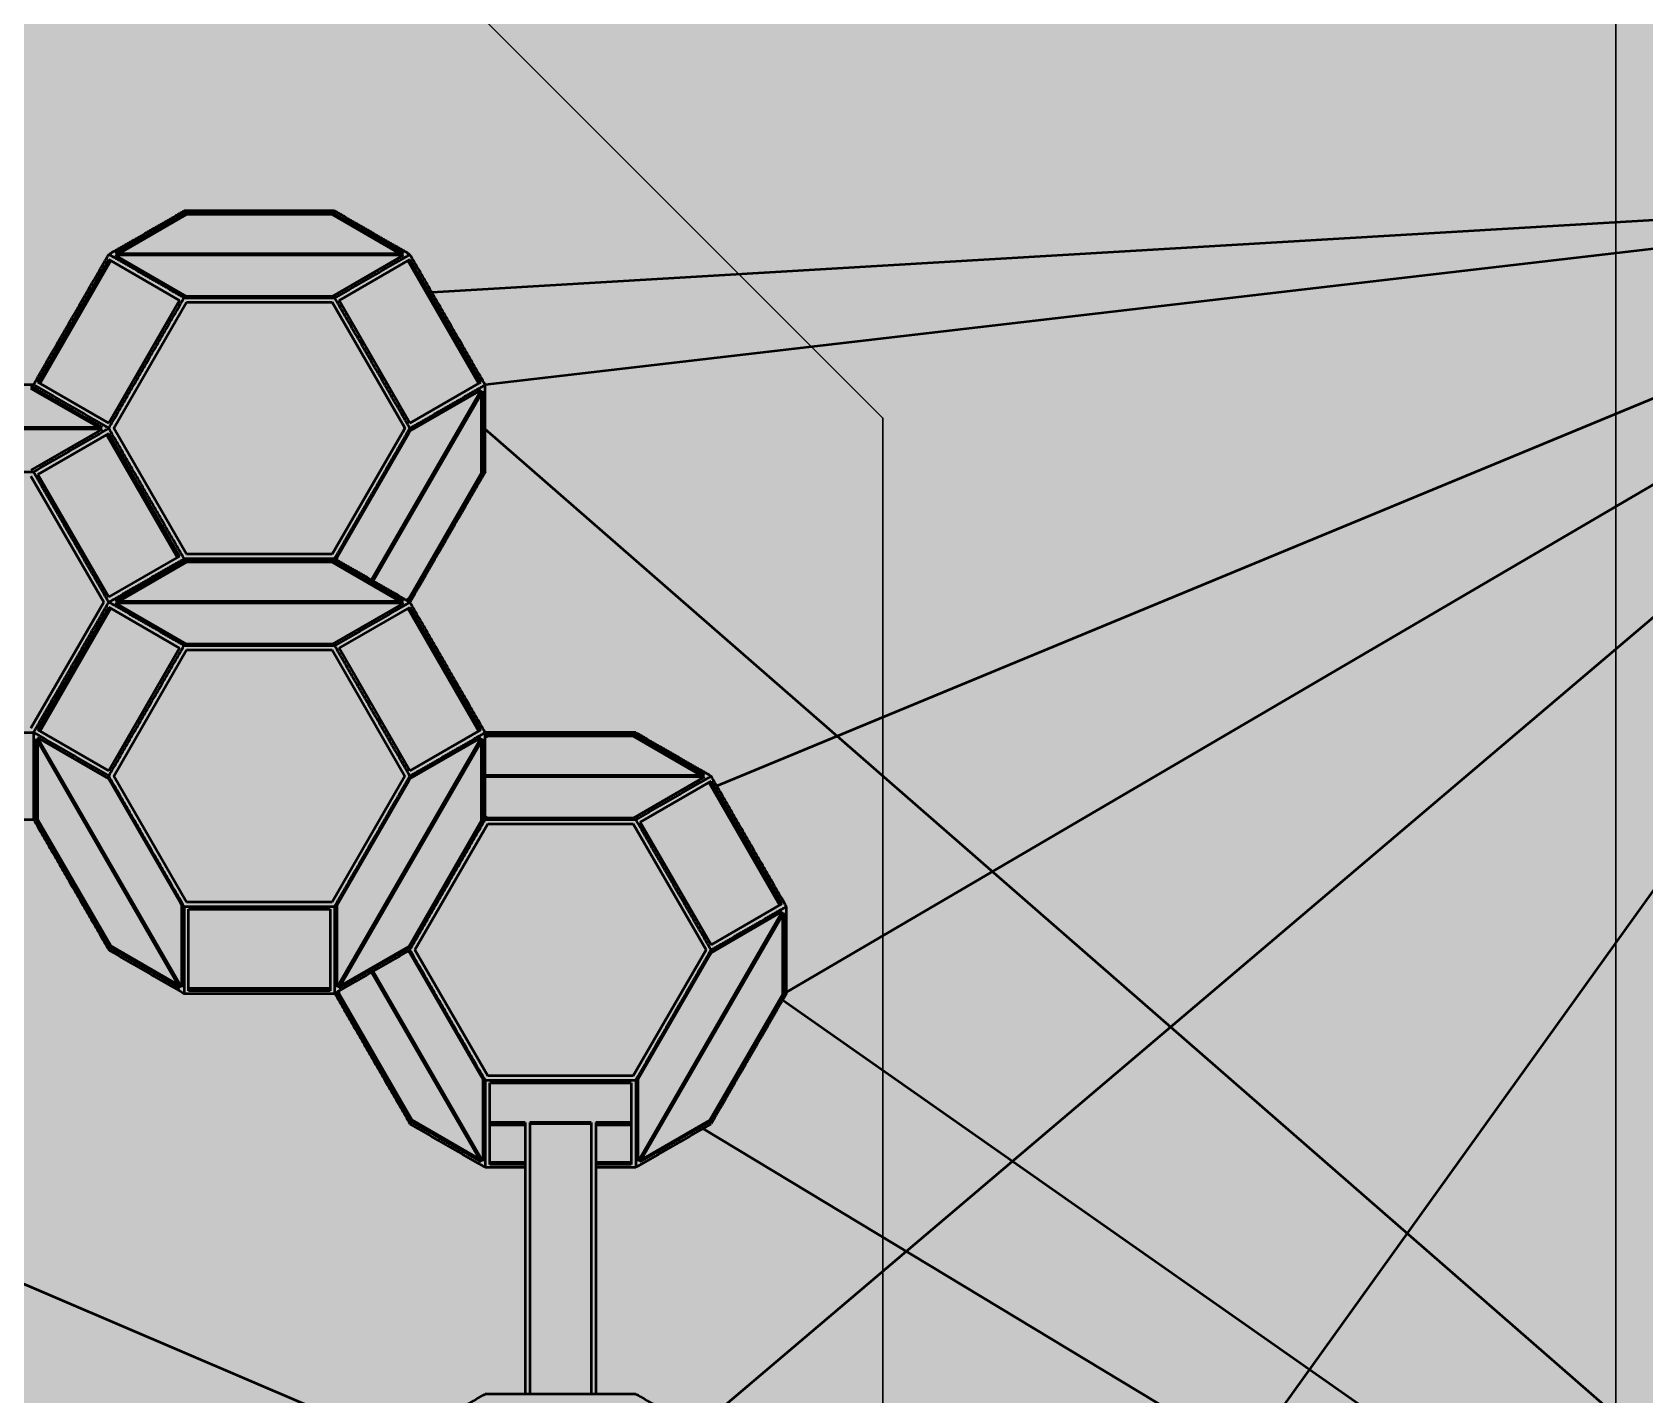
# Model space of a CAD drawing. Header units: millimetres. Extents: x 401 to 30661, y 2016 to 22119.
# Drawn here: x 15682 to 17256, y 11811 to 13141 of the extents above; entities that cross this region are included whole.
import ezdxf

# ---------------------------------------------------------------- set-up
doc = ezdxf.new("R2010")
doc.units = ezdxf.units.MM
doc.layers.add('3RD', color=140, linetype='Continuous', lineweight=25, true_color=0x7debff)
doc.layers.add('4TH DETAILS', color=125, linetype='Continuous', lineweight=15, true_color=0x39ffb0)
doc.layers.add('BACKGROUND', color=7, linetype='Continuous', true_color=0x000000)
doc.layers.add('GLOW-CYAN-2', color=7, linetype='Continuous', lineweight=50, true_color=0x7debff, transparency=0.8)
doc.layers.add('GLOW-EMERALD-2', color=7, linetype='Continuous', lineweight=30, true_color=0x39ffb0, transparency=0.8)

msp = doc.modelspace()

# ---------------------------------------------------------------- hatches: boundary and pattern name
at = {"layer": 'BACKGROUND'}
h = msp.add_hatch(color=256, dxfattribs=at)
h.dxf.hatch_style = 1
h.paths.add_polyline_path([(400.723, 2015.745), (30660.634, 2015.745), (30660.634, 22119.328), (400.723, 22119.328)])

# ---------------------------------------------------------------- linework, layer by layer
at = {"layer": '3RD', "ltscale": 2}
for p, q in [((16072.319, 12887.59), (17755.466, 12987.14)), ((16124.377, 12797.423), (17755.466, 12987.14)), ((16331.004, 11777.778), (17755.466, 12987.14)), ((16350.594, 12405.604), (17755.466, 12987.14)), ((16418.483, 12204.359), (17755.466, 12987.14)), ((16697.609, 11513.546), (17755.466, 12987.14)), ((15196.592, 12123.253), (16045.933, 11760.817))]:
    msp.add_line(p, q, dxfattribs=at)
at = {"layer": '3RD', "linetype": 'Continuous'}
for p, q in [((15763.606, 12925.372), (15833.017, 12965.447)), ((15833.017, 12963.325), (15767.28, 12925.372)), ((15833.017, 12963.325), (15833.017, 12965.447)), ((15833.017, 12965.447), (15975.099, 12965.447)), ((15975.099, 12963.325), (15833.017, 12963.325)), ((15975.099, 12963.325), (15975.099, 12965.447)), ((15975.099, 12965.447), (16043.697, 12925.842)), ((16040.837, 12925.372), (15975.099, 12963.325)), ((15764.42, 12923.02), (15763.496, 12923.554)), ((16044.621, 12923.554), (15763.496, 12923.554)), ((15763.606, 12925.372), (16044.511, 12925.372)), ((15833.017, 12883.415), (15764.42, 12923.02)), ((16044.621, 12923.554), (15975.099, 12883.415)), ((16043.697, 12925.842), (16044.511, 12925.372)), ((15687.971, 12799.673), (15757.089, 12919.389)), ((15759.241, 12918.147), (15690.122, 12798.43)), ((15757.089, 12919.389), (15826.207, 12879.484)), ((15981.843, 12879.445), (16050.961, 12919.351)), ((16117.928, 12798.392), (16048.809, 12918.108)), ((16050.961, 12919.351), (16051.028, 12919.235)), ((16051.028, 12919.235), (16120.079, 12799.634)), ((15826.207, 12879.484), (15757.089, 12759.767)), ((15761.977, 12754.725), (15833.018, 12877.772)), ((15975.099, 12883.415), (15833.017, 12883.415)), ((15833.018, 12877.772), (15975.099, 12877.772)), ((15975.099, 12877.772), (16043.696, 12758.958)), ((16050.961, 12759.729), (15981.843, 12879.445)), ((15681.161, 12795.741), (15749.758, 12756.136)), ((15757.089, 12759.767), (15687.971, 12799.673)), ((16120.079, 12799.634), (16051.028, 12759.767)), ((15746.898, 12755.666), (15681.161, 12793.62)), ((16013.531, 12606.668), (16120.561, 12792.049)), ((16122.069, 12791.038), (16015.1, 12605.763)), ((16051.028, 12751.904), (16120.561, 12792.049)), ((16120.967, 12711.524), (16120.967, 12789.129)), ((16122.069, 12791.038), (16122.069, 12710.888)), ((15536.635, 12755.666), (15750.573, 12755.666)), ((15750.683, 12753.848), (15536.635, 12753.848)), ((15750.683, 12753.848), (15681.161, 12713.71)), ((15687.904, 12709.739), (15757.022, 12749.645)), ((15749.758, 12756.136), (15750.573, 12755.666)), ((15757.022, 12749.645), (15757.089, 12749.529)), ((15757.089, 12749.529), (15826.141, 12629.928)), ((15833.018, 12631.679), (15761.977, 12754.725)), ((16043.696, 12750.492), (15975.099, 12631.679)), ((16043.696, 12758.958), (16046.14, 12754.725)), ((16046.14, 12754.725), (16043.696, 12750.492)), ((16048.584, 12747.671), (16051.028, 12751.904)), ((16051.028, 12759.767), (16050.961, 12759.729)), ((15823.989, 12628.686), (15754.871, 12748.403)), ((15979.987, 12628.857), (16048.584, 12747.671)), ((15681.16, 12708.066), (15752.201, 12585.02)), ((15757.022, 12590.023), (15687.904, 12709.739)), ((16049.926, 12588.478), (16120.967, 12711.524)), ((16122.069, 12710.888), (16053.471, 12592.074)), ((16120.967, 12711.524), (16122.069, 12710.888)), ((15826.141, 12629.928), (15757.089, 12590.062)), ((15763.606, 12585.96), (15833.017, 12626.035)), ((15833.017, 12623.914), (15767.28, 12585.96)), ((15833.017, 12623.914), (15833.017, 12626.035)), ((15833.017, 12626.035), (15975.099, 12626.035)), ((15975.099, 12623.914), (15833.017, 12623.914)), ((15975.099, 12631.679), (15833.018, 12631.679)), ((15975.099, 12623.914), (15975.099, 12626.035)), ((15975.099, 12626.035), (16043.697, 12586.431)), ((16040.837, 12585.96), (15975.099, 12623.914)), ((15979.987, 12626.035), (15979.987, 12628.857)), ((16053.471, 12592.074), (16051.028, 12587.841)), ((15752.201, 12585.02), (15681.16, 12461.973)), ((15687.971, 12460.261), (15757.089, 12579.978)), ((15759.241, 12578.736), (15690.122, 12459.019)), ((15757.089, 12590.062), (15757.022, 12590.023)), ((15757.089, 12579.978), (15826.207, 12540.072)), ((15764.42, 12583.609), (15763.496, 12584.143)), ((16044.621, 12584.143), (15763.496, 12584.143)), ((15763.606, 12585.96), (16044.511, 12585.96)), ((15833.017, 12544.004), (15764.42, 12583.609)), ((16044.621, 12584.143), (15975.099, 12544.004)), ((15981.843, 12540.034), (16050.961, 12579.939)), ((16043.697, 12586.431), (16044.511, 12585.96)), ((16047.482, 12587.067), (16049.926, 12588.478)), ((16051.028, 12587.841), (16048.584, 12586.431)), ((16117.928, 12458.981), (16048.809, 12578.697)), ((16049.926, 12588.478), (16051.028, 12587.841)), ((16050.961, 12579.939), (16051.028, 12579.824)), ((16051.028, 12579.824), (16120.079, 12460.223)), ((15975.099, 12544.004), (15833.017, 12544.004)), ((15826.207, 12540.072), (15757.089, 12420.356)), ((15761.977, 12415.314), (15833.018, 12538.36)), ((15833.018, 12538.36), (15975.099, 12538.36)), ((15975.099, 12538.36), (16046.14, 12415.314)), ((16050.961, 12420.317), (15981.843, 12540.034)), ((15686.048, 12371.477), (15686.048, 12451.627)), ((15826.501, 12208.355), (15686.048, 12451.627)), ((15687.489, 12452.676), (15688.492, 12452.097)), ((15687.489, 12452.676), (15828.13, 12209.079)), ((15757.089, 12420.356), (15687.971, 12460.261)), ((15688.492, 12452.097), (15757.089, 12412.492)), ((15979.987, 12209.156), (16120.561, 12452.637)), ((16122.069, 12451.627), (15981.616, 12208.355)), ((16120.079, 12460.223), (16051.028, 12420.356)), ((16051.028, 12412.492), (16120.561, 12452.637)), ((16120.967, 12372.113), (16120.967, 12449.718)), ((16122.069, 12451.627), (16122.069, 12371.477)), ((16124.512, 12454.919), (16126.956, 12456.33)), ((16126.956, 12454.208), (16124.512, 12452.797)), ((16126.956, 12454.208), (16126.956, 12456.33)), ((16126.956, 12456.33), (16269.038, 12456.33)), ((16269.038, 12454.208), (16126.956, 12454.208)), ((16269.038, 12454.208), (16269.038, 12456.33)), ((16269.038, 12456.33), (16337.636, 12416.725)), ((16334.776, 12416.255), (16269.038, 12454.208)), ((15687.885, 12372.537), (15687.885, 12448.445)), ((16051.028, 12420.356), (16050.961, 12420.317)), ((15757.089, 12412.492), (15825.686, 12293.678)), ((15833.018, 12292.268), (15761.977, 12415.314)), ((16046.14, 12415.314), (15975.099, 12292.268)), ((15979.987, 12289.446), (16048.584, 12408.26)), ((16048.584, 12408.26), (16051.028, 12412.492)), ((16124.512, 12416.255), (16338.45, 12416.255)), ((16338.56, 12414.437), (16124.512, 12414.437)), ((16338.56, 12414.437), (16269.038, 12374.299)), ((16275.781, 12370.328), (16344.9, 12410.234)), ((16337.636, 12416.725), (16338.45, 12416.255)), ((16411.867, 12289.275), (16342.748, 12408.992)), ((16344.9, 12410.234), (16344.967, 12410.118)), ((16344.967, 12410.118), (16414.018, 12290.517)), ((15687.885, 12372.537), (15686.048, 12371.477)), ((15757.089, 12248.43), (15686.048, 12371.477)), ((15758.926, 12249.491), (15687.885, 12372.537)), ((16049.926, 12249.067), (16120.967, 12372.113)), ((16122.069, 12371.477), (16053.471, 12252.663)), ((16120.967, 12372.113), (16122.069, 12371.477)), ((16126.956, 12374.299), (16124.512, 12375.709)), ((16269.038, 12374.299), (16126.956, 12374.299)), ((16055.916, 12245.608), (16126.956, 12368.655)), ((16126.956, 12368.655), (16269.038, 12368.655)), ((16269.038, 12368.655), (16340.079, 12245.608)), ((16344.9, 12250.612), (16275.781, 12370.328)), ((15825.686, 12293.678), (15828.13, 12289.446)), ((15975.099, 12292.268), (15833.018, 12292.268)), ((15828.13, 12289.446), (15828.13, 12209.079)), ((15834.94, 12285.514), (15973.177, 12285.514)), ((15834.94, 12205.703), (15834.94, 12285.514)), ((15973.177, 12285.514), (15973.177, 12205.703)), ((15979.987, 12209.156), (15979.987, 12289.446)), ((16273.926, 12039.45), (16414.5, 12282.932)), ((16416.008, 12281.921), (16275.555, 12038.65)), ((16414.018, 12290.517), (16344.967, 12250.65)), ((16344.967, 12242.787), (16414.5, 12282.932)), ((16414.905, 12202.408), (16414.905, 12280.012)), ((16416.008, 12281.921), (16416.008, 12201.771)), ((15758.926, 12249.491), (15757.089, 12248.43)), ((15759.533, 12247.019), (15757.089, 12248.43)), ((15824.664, 12211.537), (15758.926, 12249.491)), ((15826.501, 12208.355), (15759.533, 12247.019)), ((16051.028, 12248.43), (15981.616, 12208.355)), ((15982.718, 12210.264), (16049.926, 12249.067)), ((16049.926, 12249.067), (16051.028, 12248.43)), ((16053.471, 12252.663), (16051.028, 12248.43)), ((16126.956, 12122.562), (16055.916, 12245.608)), ((16340.079, 12245.608), (16269.038, 12122.562)), ((16344.967, 12250.65), (16344.9, 12250.612)), ((16048.584, 12244.198), (16051.028, 12242.787)), ((16051.028, 12242.787), (16119.625, 12123.973)), ((16273.926, 12119.74), (16342.523, 12238.554)), ((16342.523, 12238.554), (16344.967, 12242.787)), ((16120.44, 12038.65), (16013.471, 12223.925)), ((16015.006, 12224.811), (16122.069, 12039.373)), ((15834.94, 12208.187), (15973.177, 12208.187)), ((15973.177, 12205.703), (15834.94, 12205.703)), ((15979.987, 12201.771), (15979.987, 12204.593)), ((15981.824, 12202.832), (15979.987, 12201.771)), ((16051.028, 12078.725), (15979.987, 12201.771)), ((15981.824, 12202.832), (15981.824, 12205.654)), ((16052.865, 12079.785), (15981.824, 12202.832)), ((16343.864, 12079.361), (16414.905, 12202.408)), ((16416.008, 12201.771), (16347.41, 12082.957)), ((16414.905, 12202.408), (16416.008, 12201.771)), ((16119.625, 12123.973), (16122.069, 12119.74)), ((16122.069, 12119.74), (16122.069, 12039.373)), ((16269.038, 12122.562), (16126.956, 12122.562)), ((16273.926, 12039.45), (16273.926, 12119.74)), ((16128.879, 12115.808), (16267.116, 12115.808)), ((16128.879, 12035.997), (16128.879, 12115.808)), ((16267.116, 12115.808), (16267.116, 12035.997)), ((16052.865, 12079.785), (16051.028, 12078.725)), ((16120.44, 12038.65), (16051.028, 12078.725)), ((16118.603, 12041.832), (16052.865, 12079.785)), ((16163.631, 12077.163), (16128.879, 12077.163)), ((16163.631, 12074.642), (16128.879, 12074.642)), ((16163.631, 12077.163), (16163.631, 11812.143)), ((16227.997, 12077.163), (16167.997, 12077.163)), ((16167.997, 12077.163), (16167.997, 11812.143)), ((16227.997, 12075.946), (16167.997, 12075.946)), ((16227.997, 12077.163), (16227.997, 11812.143)), ((16267.116, 12077.163), (16232.363, 12077.163)), ((16232.363, 12077.163), (16232.363, 11812.143)), ((16267.116, 12074.642), (16232.363, 12074.642)), ((16344.967, 12078.725), (16275.555, 12038.65)), ((16276.657, 12040.559), (16343.864, 12079.361)), ((16343.864, 12079.361), (16344.967, 12078.725)), ((16347.41, 12082.957), (16344.967, 12078.725)), ((16128.879, 12038.482), (16163.631, 12038.482)), ((16163.631, 12035.997), (16128.879, 12035.997)), ((16232.363, 12038.482), (16267.116, 12038.482)), ((16267.116, 12035.997), (16232.363, 12035.997))]:
    msp.add_line(p, q, dxfattribs=at)
at = {"layer": '3RD'}
for p, q in [((18190.584, 10952.014), (16124.512, 12753.842)), ((16414.721, 12196.721), (18190.584, 10952.014))]:
    msp.add_line(p, q, dxfattribs=at)
msp.add_lwpolyline([(16336.769, 12071.17), (18190.584, 10952.014)], dxfattribs=at)
at = {"layer": '3RD', "linetype": 'Continuous'}
for points in [[(15757.089, 12924.431), (15830.574, 12966.857)], [(15977.543, 12966.857), (15830.574, 12966.857)], [(15977.543, 12966.857), (16051.028, 12924.431)], [(15683.604, 12797.152), (15757.089, 12924.431)], [(15830.574, 12882.005), (15757.089, 12924.431)], [(15977.543, 12882.005), (16051.028, 12924.431)], [(16124.512, 12797.152), (16051.028, 12924.431)], [(15757.089, 12754.725), (15830.574, 12882.005)], [(15830.574, 12882.005), (15977.543, 12882.005)], [(16051.028, 12754.725), (15977.543, 12882.005)], [(15683.604, 12797.152), (15536.635, 12797.152)], [(15757.089, 12754.725), (15683.604, 12797.152)], [(16051.028, 12754.725), (16124.512, 12797.152)], [(16124.512, 12712.299), (16124.512, 12797.152)], [(15683.604, 12712.299), (15757.089, 12754.725)], [(15830.574, 12627.446), (15757.089, 12754.725)], [(15977.543, 12627.446), (16051.028, 12754.725)], [(15536.635, 12712.299), (15683.604, 12712.299)], [(15757.089, 12585.02), (15683.604, 12712.299)], [(16124.512, 12712.299), (16051.028, 12585.02)], [(15757.089, 12585.02), (15830.574, 12627.446)], [(15830.574, 12627.446), (15977.543, 12627.446)], [(15977.543, 12627.446), (16051.028, 12585.02)], [(15683.604, 12457.74), (15757.089, 12585.02)], [(15830.574, 12542.593), (15757.089, 12585.02)], [(15977.543, 12542.593), (16051.028, 12585.02)], [(16124.512, 12457.74), (16051.028, 12585.02)], [(15757.089, 12415.314), (15830.574, 12542.593)], [(15830.574, 12542.593), (15977.543, 12542.593)], [(16051.028, 12415.314), (15977.543, 12542.593)], [(15536.635, 12457.74), (15683.604, 12457.74)], [(15757.089, 12415.314), (15683.604, 12457.74)], [(15683.604, 12457.74), (15683.604, 12372.888)], [(16051.028, 12415.314), (16124.512, 12457.74)], [(16124.512, 12372.888), (16124.512, 12457.74)], [(16271.482, 12457.74), (16124.512, 12457.74)], [(16271.482, 12457.74), (16344.967, 12415.314)], [(15830.574, 12288.035), (15757.089, 12415.314)], [(15977.543, 12288.035), (16051.028, 12415.314)], [(16271.482, 12372.888), (16344.967, 12415.314)], [(16418.451, 12288.035), (16344.967, 12415.314)], [(15536.635, 12372.888), (15683.604, 12372.888)], [(15683.604, 12372.888), (15757.089, 12245.608)], [(16051.028, 12245.608), (16124.512, 12372.888)], [(16124.512, 12372.888), (16271.482, 12372.888)], [(16344.967, 12245.608), (16271.482, 12372.888)], [(15830.574, 12288.035), (15977.543, 12288.035)], [(15830.574, 12288.035), (15830.574, 12203.182)], [(15977.543, 12288.035), (15977.543, 12203.182)], [(16344.967, 12245.608), (16418.451, 12288.035)], [(16418.451, 12203.182), (16418.451, 12288.035)], [(15757.089, 12245.608), (15830.574, 12203.182)], [(15977.543, 12203.182), (16051.028, 12245.608)], [(16124.512, 12118.329), (16051.028, 12245.608)], [(16271.482, 12118.329), (16344.967, 12245.608)], [(15830.574, 12203.182), (15977.543, 12203.182)], [(15977.543, 12203.182), (16051.028, 12075.903)], [(16418.451, 12203.182), (16344.967, 12075.903)], [(16124.512, 12118.329), (16271.482, 12118.329)], [(16124.512, 12118.329), (16124.512, 12033.476)], [(16271.482, 12118.329), (16271.482, 12033.476)], [(16051.028, 12075.903), (16124.512, 12033.476)], [(16271.482, 12033.476), (16344.967, 12075.903)], [(16124.512, 12033.476), (16163.631, 12033.476)], [(16232.363, 12033.476), (16271.482, 12033.476)], [(16054.936, 11771.973), (16124.512, 11812.143)], [(16271.482, 11812.143), (16124.512, 11812.143)], [(16271.482, 11812.143), (16341.058, 11771.973)]]:
    msp.add_open_spline(points, degree=1, dxfattribs=at)
at = {"layer": '4TH DETAILS'}
for points in [[(15008.675, 15014.575), (15320.46, 14910.647), (16512.728, 13956.832), (17228.088, 13479.925), (17228.088, 12764.564), (17228.088, 11095.389), (16989.635, 10380.028), (17138.044, 9489.575)], [(16512.728, 11650.049), (16512.728, 12764.564), (15558.913, 13718.378), (14128.192, 14672.193), (12697.47, 14195.286), (12393.048, 13282.019)]]:
    msp.add_lwpolyline(points, dxfattribs=at)
at = {"layer": 'GLOW-CYAN-2', "ltscale": 2}
for p, q in [((16072.319, 12887.59), (17755.466, 12987.14)), ((16124.377, 12797.423), (17755.466, 12987.14)), ((16331.004, 11777.778), (17755.466, 12987.14)), ((16350.594, 12405.604), (17755.466, 12987.14)), ((16418.483, 12204.359), (17755.466, 12987.14)), ((16697.609, 11513.546), (17755.466, 12987.14)), ((15196.592, 12123.253), (16045.933, 11760.817))]:
    msp.add_line(p, q, dxfattribs=at)
at = {"layer": 'GLOW-CYAN-2', "linetype": 'Continuous'}
for p, q in [((15763.606, 12925.372), (15833.017, 12965.447)), ((15833.017, 12963.325), (15767.28, 12925.372)), ((15833.017, 12963.325), (15833.017, 12965.447)), ((15833.017, 12965.447), (15975.099, 12965.447)), ((15975.099, 12963.325), (15833.017, 12963.325)), ((15975.099, 12963.325), (15975.099, 12965.447)), ((15975.099, 12965.447), (16043.697, 12925.842)), ((16040.837, 12925.372), (15975.099, 12963.325)), ((15764.42, 12923.02), (15763.496, 12923.554)), ((16044.621, 12923.554), (15763.496, 12923.554)), ((15763.606, 12925.372), (16044.511, 12925.372)), ((15833.017, 12883.415), (15764.42, 12923.02)), ((16044.621, 12923.554), (15975.099, 12883.415)), ((16043.697, 12925.842), (16044.511, 12925.372)), ((15687.971, 12799.673), (15757.089, 12919.389)), ((15759.241, 12918.147), (15690.122, 12798.43)), ((15757.089, 12919.389), (15826.207, 12879.484)), ((15981.843, 12879.445), (16050.961, 12919.351)), ((16117.928, 12798.392), (16048.809, 12918.108)), ((16050.961, 12919.351), (16051.028, 12919.235)), ((16051.028, 12919.235), (16120.079, 12799.634)), ((15826.207, 12879.484), (15757.089, 12759.767)), ((15761.977, 12754.725), (15833.018, 12877.772)), ((15975.099, 12883.415), (15833.017, 12883.415)), ((15833.018, 12877.772), (15975.099, 12877.772)), ((15975.099, 12877.772), (16043.696, 12758.958)), ((16050.961, 12759.729), (15981.843, 12879.445)), ((15681.161, 12795.741), (15749.758, 12756.136)), ((15757.089, 12759.767), (15687.971, 12799.673)), ((16120.079, 12799.634), (16051.028, 12759.767)), ((15746.898, 12755.666), (15681.161, 12793.62)), ((16013.531, 12606.668), (16120.561, 12792.049)), ((16122.069, 12791.038), (16015.1, 12605.763)), ((16051.028, 12751.904), (16120.561, 12792.049)), ((16120.967, 12711.524), (16120.967, 12789.129)), ((16122.069, 12791.038), (16122.069, 12710.888)), ((15536.635, 12755.666), (15750.573, 12755.666)), ((15750.683, 12753.848), (15536.635, 12753.848)), ((15750.683, 12753.848), (15681.161, 12713.71)), ((15687.904, 12709.739), (15757.022, 12749.645)), ((15749.758, 12756.136), (15750.573, 12755.666)), ((15757.022, 12749.645), (15757.089, 12749.529)), ((15757.089, 12749.529), (15826.141, 12629.928)), ((15833.018, 12631.679), (15761.977, 12754.725)), ((16043.696, 12750.492), (15975.099, 12631.679)), ((16043.696, 12758.958), (16046.14, 12754.725)), ((16046.14, 12754.725), (16043.696, 12750.492)), ((16048.584, 12747.671), (16051.028, 12751.904)), ((16051.028, 12759.767), (16050.961, 12759.729)), ((15823.989, 12628.686), (15754.871, 12748.403)), ((15979.987, 12628.857), (16048.584, 12747.671)), ((15681.16, 12708.066), (15752.201, 12585.02)), ((15757.022, 12590.023), (15687.904, 12709.739)), ((16049.926, 12588.478), (16120.967, 12711.524)), ((16122.069, 12710.888), (16053.471, 12592.074)), ((16120.967, 12711.524), (16122.069, 12710.888)), ((15826.141, 12629.928), (15757.089, 12590.062)), ((15763.606, 12585.96), (15833.017, 12626.035)), ((15833.017, 12623.914), (15767.28, 12585.96)), ((15833.017, 12623.914), (15833.017, 12626.035)), ((15833.017, 12626.035), (15975.099, 12626.035)), ((15975.099, 12623.914), (15833.017, 12623.914)), ((15975.099, 12631.679), (15833.018, 12631.679)), ((15975.099, 12623.914), (15975.099, 12626.035)), ((15975.099, 12626.035), (16043.697, 12586.431)), ((16040.837, 12585.96), (15975.099, 12623.914)), ((15979.987, 12626.035), (15979.987, 12628.857)), ((16053.471, 12592.074), (16051.028, 12587.841)), ((15752.201, 12585.02), (15681.16, 12461.973)), ((15687.971, 12460.261), (15757.089, 12579.978)), ((15759.241, 12578.736), (15690.122, 12459.019)), ((15757.089, 12590.062), (15757.022, 12590.023)), ((15757.089, 12579.978), (15826.207, 12540.072)), ((15764.42, 12583.609), (15763.496, 12584.143)), ((16044.621, 12584.143), (15763.496, 12584.143)), ((15763.606, 12585.96), (16044.511, 12585.96)), ((15833.017, 12544.004), (15764.42, 12583.609)), ((16044.621, 12584.143), (15975.099, 12544.004)), ((15981.843, 12540.034), (16050.961, 12579.939)), ((16043.697, 12586.431), (16044.511, 12585.96)), ((16047.482, 12587.067), (16049.926, 12588.478)), ((16051.028, 12587.841), (16048.584, 12586.431)), ((16117.928, 12458.981), (16048.809, 12578.697)), ((16049.926, 12588.478), (16051.028, 12587.841)), ((16050.961, 12579.939), (16051.028, 12579.824)), ((16051.028, 12579.824), (16120.079, 12460.223)), ((15975.099, 12544.004), (15833.017, 12544.004)), ((15826.207, 12540.072), (15757.089, 12420.356)), ((15761.977, 12415.314), (15833.018, 12538.36)), ((15833.018, 12538.36), (15975.099, 12538.36)), ((15975.099, 12538.36), (16046.14, 12415.314)), ((16050.961, 12420.317), (15981.843, 12540.034)), ((15686.048, 12371.477), (15686.048, 12451.627)), ((15826.501, 12208.355), (15686.048, 12451.627)), ((15687.489, 12452.676), (15688.492, 12452.097)), ((15687.489, 12452.676), (15828.13, 12209.079)), ((15757.089, 12420.356), (15687.971, 12460.261)), ((15688.492, 12452.097), (15757.089, 12412.492)), ((15979.987, 12209.156), (16120.561, 12452.637)), ((16122.069, 12451.627), (15981.616, 12208.355)), ((16120.079, 12460.223), (16051.028, 12420.356)), ((16051.028, 12412.492), (16120.561, 12452.637)), ((16120.967, 12372.113), (16120.967, 12449.718)), ((16122.069, 12451.627), (16122.069, 12371.477)), ((16124.512, 12454.919), (16126.956, 12456.33)), ((16126.956, 12454.208), (16124.512, 12452.797)), ((16126.956, 12454.208), (16126.956, 12456.33)), ((16126.956, 12456.33), (16269.038, 12456.33)), ((16269.038, 12454.208), (16126.956, 12454.208)), ((16269.038, 12454.208), (16269.038, 12456.33)), ((16269.038, 12456.33), (16337.636, 12416.725)), ((16334.776, 12416.255), (16269.038, 12454.208)), ((15687.885, 12372.537), (15687.885, 12448.445)), ((16051.028, 12420.356), (16050.961, 12420.317)), ((15757.089, 12412.492), (15825.686, 12293.678)), ((15833.018, 12292.268), (15761.977, 12415.314)), ((16046.14, 12415.314), (15975.099, 12292.268)), ((15979.987, 12289.446), (16048.584, 12408.26)), ((16048.584, 12408.26), (16051.028, 12412.492)), ((16124.512, 12416.255), (16338.45, 12416.255)), ((16338.56, 12414.437), (16124.512, 12414.437)), ((16338.56, 12414.437), (16269.038, 12374.299)), ((16275.781, 12370.328), (16344.9, 12410.234)), ((16337.636, 12416.725), (16338.45, 12416.255)), ((16411.867, 12289.275), (16342.748, 12408.992)), ((16344.9, 12410.234), (16344.967, 12410.118)), ((16344.967, 12410.118), (16414.018, 12290.517)), ((15687.885, 12372.537), (15686.048, 12371.477)), ((15757.089, 12248.43), (15686.048, 12371.477)), ((15758.926, 12249.491), (15687.885, 12372.537)), ((16049.926, 12249.067), (16120.967, 12372.113)), ((16122.069, 12371.477), (16053.471, 12252.663)), ((16120.967, 12372.113), (16122.069, 12371.477)), ((16126.956, 12374.299), (16124.512, 12375.709)), ((16269.038, 12374.299), (16126.956, 12374.299)), ((16055.916, 12245.608), (16126.956, 12368.655)), ((16126.956, 12368.655), (16269.038, 12368.655)), ((16269.038, 12368.655), (16340.079, 12245.608)), ((16344.9, 12250.612), (16275.781, 12370.328)), ((15825.686, 12293.678), (15828.13, 12289.446)), ((15975.099, 12292.268), (15833.018, 12292.268)), ((15828.13, 12289.446), (15828.13, 12209.079)), ((15834.94, 12285.514), (15973.177, 12285.514)), ((15834.94, 12205.703), (15834.94, 12285.514)), ((15973.177, 12285.514), (15973.177, 12205.703)), ((15979.987, 12209.156), (15979.987, 12289.446)), ((16273.926, 12039.45), (16414.5, 12282.932)), ((16416.008, 12281.921), (16275.555, 12038.65)), ((16414.018, 12290.517), (16344.967, 12250.65)), ((16344.967, 12242.787), (16414.5, 12282.932)), ((16414.905, 12202.408), (16414.905, 12280.012)), ((16416.008, 12281.921), (16416.008, 12201.771)), ((15758.926, 12249.491), (15757.089, 12248.43)), ((15759.533, 12247.019), (15757.089, 12248.43)), ((15824.664, 12211.537), (15758.926, 12249.491)), ((15826.501, 12208.355), (15759.533, 12247.019)), ((16051.028, 12248.43), (15981.616, 12208.355)), ((15982.718, 12210.264), (16049.926, 12249.067)), ((16049.926, 12249.067), (16051.028, 12248.43)), ((16053.471, 12252.663), (16051.028, 12248.43)), ((16126.956, 12122.562), (16055.916, 12245.608)), ((16340.079, 12245.608), (16269.038, 12122.562)), ((16344.967, 12250.65), (16344.9, 12250.612)), ((16048.584, 12244.198), (16051.028, 12242.787)), ((16051.028, 12242.787), (16119.625, 12123.973)), ((16273.926, 12119.74), (16342.523, 12238.554)), ((16342.523, 12238.554), (16344.967, 12242.787)), ((16120.44, 12038.65), (16013.471, 12223.925)), ((16015.006, 12224.811), (16122.069, 12039.373)), ((15834.94, 12208.187), (15973.177, 12208.187)), ((15973.177, 12205.703), (15834.94, 12205.703)), ((15979.987, 12201.771), (15979.987, 12204.593)), ((15981.824, 12202.832), (15979.987, 12201.771)), ((16051.028, 12078.725), (15979.987, 12201.771)), ((15981.824, 12202.832), (15981.824, 12205.654)), ((16052.865, 12079.785), (15981.824, 12202.832)), ((16343.864, 12079.361), (16414.905, 12202.408)), ((16416.008, 12201.771), (16347.41, 12082.957)), ((16414.905, 12202.408), (16416.008, 12201.771)), ((16119.625, 12123.973), (16122.069, 12119.74)), ((16122.069, 12119.74), (16122.069, 12039.373)), ((16269.038, 12122.562), (16126.956, 12122.562)), ((16273.926, 12039.45), (16273.926, 12119.74)), ((16128.879, 12115.808), (16267.116, 12115.808)), ((16128.879, 12035.997), (16128.879, 12115.808)), ((16267.116, 12115.808), (16267.116, 12035.997)), ((16052.865, 12079.785), (16051.028, 12078.725)), ((16120.44, 12038.65), (16051.028, 12078.725)), ((16118.603, 12041.832), (16052.865, 12079.785)), ((16163.631, 12077.163), (16128.879, 12077.163)), ((16163.631, 12074.642), (16128.879, 12074.642)), ((16163.631, 12077.163), (16163.631, 11812.143)), ((16227.997, 12077.163), (16167.997, 12077.163)), ((16167.997, 12077.163), (16167.997, 11812.143)), ((16227.997, 12075.946), (16167.997, 12075.946)), ((16227.997, 12077.163), (16227.997, 11812.143)), ((16267.116, 12077.163), (16232.363, 12077.163)), ((16232.363, 12077.163), (16232.363, 11812.143)), ((16267.116, 12074.642), (16232.363, 12074.642)), ((16344.967, 12078.725), (16275.555, 12038.65)), ((16276.657, 12040.559), (16343.864, 12079.361)), ((16343.864, 12079.361), (16344.967, 12078.725)), ((16347.41, 12082.957), (16344.967, 12078.725)), ((16128.879, 12038.482), (16163.631, 12038.482)), ((16163.631, 12035.997), (16128.879, 12035.997)), ((16232.363, 12038.482), (16267.116, 12038.482)), ((16267.116, 12035.997), (16232.363, 12035.997))]:
    msp.add_line(p, q, dxfattribs=at)
at = {"layer": 'GLOW-CYAN-2'}
for p, q in [((18190.584, 10952.014), (16124.512, 12753.842)), ((16414.721, 12196.721), (18190.584, 10952.014))]:
    msp.add_line(p, q, dxfattribs=at)
msp.add_lwpolyline([(16336.769, 12071.17), (18190.584, 10952.014)], dxfattribs=at)
at = {"layer": 'GLOW-CYAN-2', "linetype": 'Continuous'}
for points in [[(15757.089, 12924.431), (15830.574, 12966.857)], [(15977.543, 12966.857), (15830.574, 12966.857)], [(15977.543, 12966.857), (16051.028, 12924.431)], [(15683.604, 12797.152), (15757.089, 12924.431)], [(15830.574, 12882.005), (15757.089, 12924.431)], [(15977.543, 12882.005), (16051.028, 12924.431)], [(16124.512, 12797.152), (16051.028, 12924.431)], [(15757.089, 12754.725), (15830.574, 12882.005)], [(15830.574, 12882.005), (15977.543, 12882.005)], [(16051.028, 12754.725), (15977.543, 12882.005)], [(15683.604, 12797.152), (15536.635, 12797.152)], [(15757.089, 12754.725), (15683.604, 12797.152)], [(16051.028, 12754.725), (16124.512, 12797.152)], [(16124.512, 12712.299), (16124.512, 12797.152)], [(15683.604, 12712.299), (15757.089, 12754.725)], [(15830.574, 12627.446), (15757.089, 12754.725)], [(15977.543, 12627.446), (16051.028, 12754.725)], [(15536.635, 12712.299), (15683.604, 12712.299)], [(15757.089, 12585.02), (15683.604, 12712.299)], [(16124.512, 12712.299), (16051.028, 12585.02)], [(15757.089, 12585.02), (15830.574, 12627.446)], [(15830.574, 12627.446), (15977.543, 12627.446)], [(15977.543, 12627.446), (16051.028, 12585.02)], [(15683.604, 12457.74), (15757.089, 12585.02)], [(15830.574, 12542.593), (15757.089, 12585.02)], [(15977.543, 12542.593), (16051.028, 12585.02)], [(16124.512, 12457.74), (16051.028, 12585.02)], [(15757.089, 12415.314), (15830.574, 12542.593)], [(15830.574, 12542.593), (15977.543, 12542.593)], [(16051.028, 12415.314), (15977.543, 12542.593)], [(15536.635, 12457.74), (15683.604, 12457.74)], [(15757.089, 12415.314), (15683.604, 12457.74)], [(15683.604, 12457.74), (15683.604, 12372.888)], [(16051.028, 12415.314), (16124.512, 12457.74)], [(16124.512, 12372.888), (16124.512, 12457.74)], [(16271.482, 12457.74), (16124.512, 12457.74)], [(16271.482, 12457.74), (16344.967, 12415.314)], [(15830.574, 12288.035), (15757.089, 12415.314)], [(15977.543, 12288.035), (16051.028, 12415.314)], [(16271.482, 12372.888), (16344.967, 12415.314)], [(16418.451, 12288.035), (16344.967, 12415.314)], [(15536.635, 12372.888), (15683.604, 12372.888)], [(15683.604, 12372.888), (15757.089, 12245.608)], [(16051.028, 12245.608), (16124.512, 12372.888)], [(16124.512, 12372.888), (16271.482, 12372.888)], [(16344.967, 12245.608), (16271.482, 12372.888)], [(15830.574, 12288.035), (15977.543, 12288.035)], [(15830.574, 12288.035), (15830.574, 12203.182)], [(15977.543, 12288.035), (15977.543, 12203.182)], [(16344.967, 12245.608), (16418.451, 12288.035)], [(16418.451, 12203.182), (16418.451, 12288.035)], [(15757.089, 12245.608), (15830.574, 12203.182)], [(15977.543, 12203.182), (16051.028, 12245.608)], [(16124.512, 12118.329), (16051.028, 12245.608)], [(16271.482, 12118.329), (16344.967, 12245.608)], [(15830.574, 12203.182), (15977.543, 12203.182)], [(15977.543, 12203.182), (16051.028, 12075.903)], [(16418.451, 12203.182), (16344.967, 12075.903)], [(16124.512, 12118.329), (16271.482, 12118.329)], [(16124.512, 12118.329), (16124.512, 12033.476)], [(16271.482, 12118.329), (16271.482, 12033.476)], [(16051.028, 12075.903), (16124.512, 12033.476)], [(16271.482, 12033.476), (16344.967, 12075.903)], [(16124.512, 12033.476), (16163.631, 12033.476)], [(16232.363, 12033.476), (16271.482, 12033.476)], [(16054.936, 11771.973), (16124.512, 11812.143)], [(16271.482, 11812.143), (16124.512, 11812.143)], [(16271.482, 11812.143), (16341.058, 11771.973)]]:
    msp.add_open_spline(points, degree=1, dxfattribs=at)
at = {"layer": 'GLOW-EMERALD-2'}
for points in [[(15008.675, 15014.575), (15320.46, 14910.647), (16512.728, 13956.832), (17228.088, 13479.925), (17228.088, 12764.564), (17228.088, 11095.389), (16989.635, 10380.028), (17138.044, 9489.575)], [(16512.728, 11650.049), (16512.728, 12764.564), (15558.913, 13718.378), (14128.192, 14672.193), (12697.47, 14195.286), (12393.048, 13282.019)]]:
    msp.add_lwpolyline(points, dxfattribs=at)

doc.saveas('drawing.dxf')
